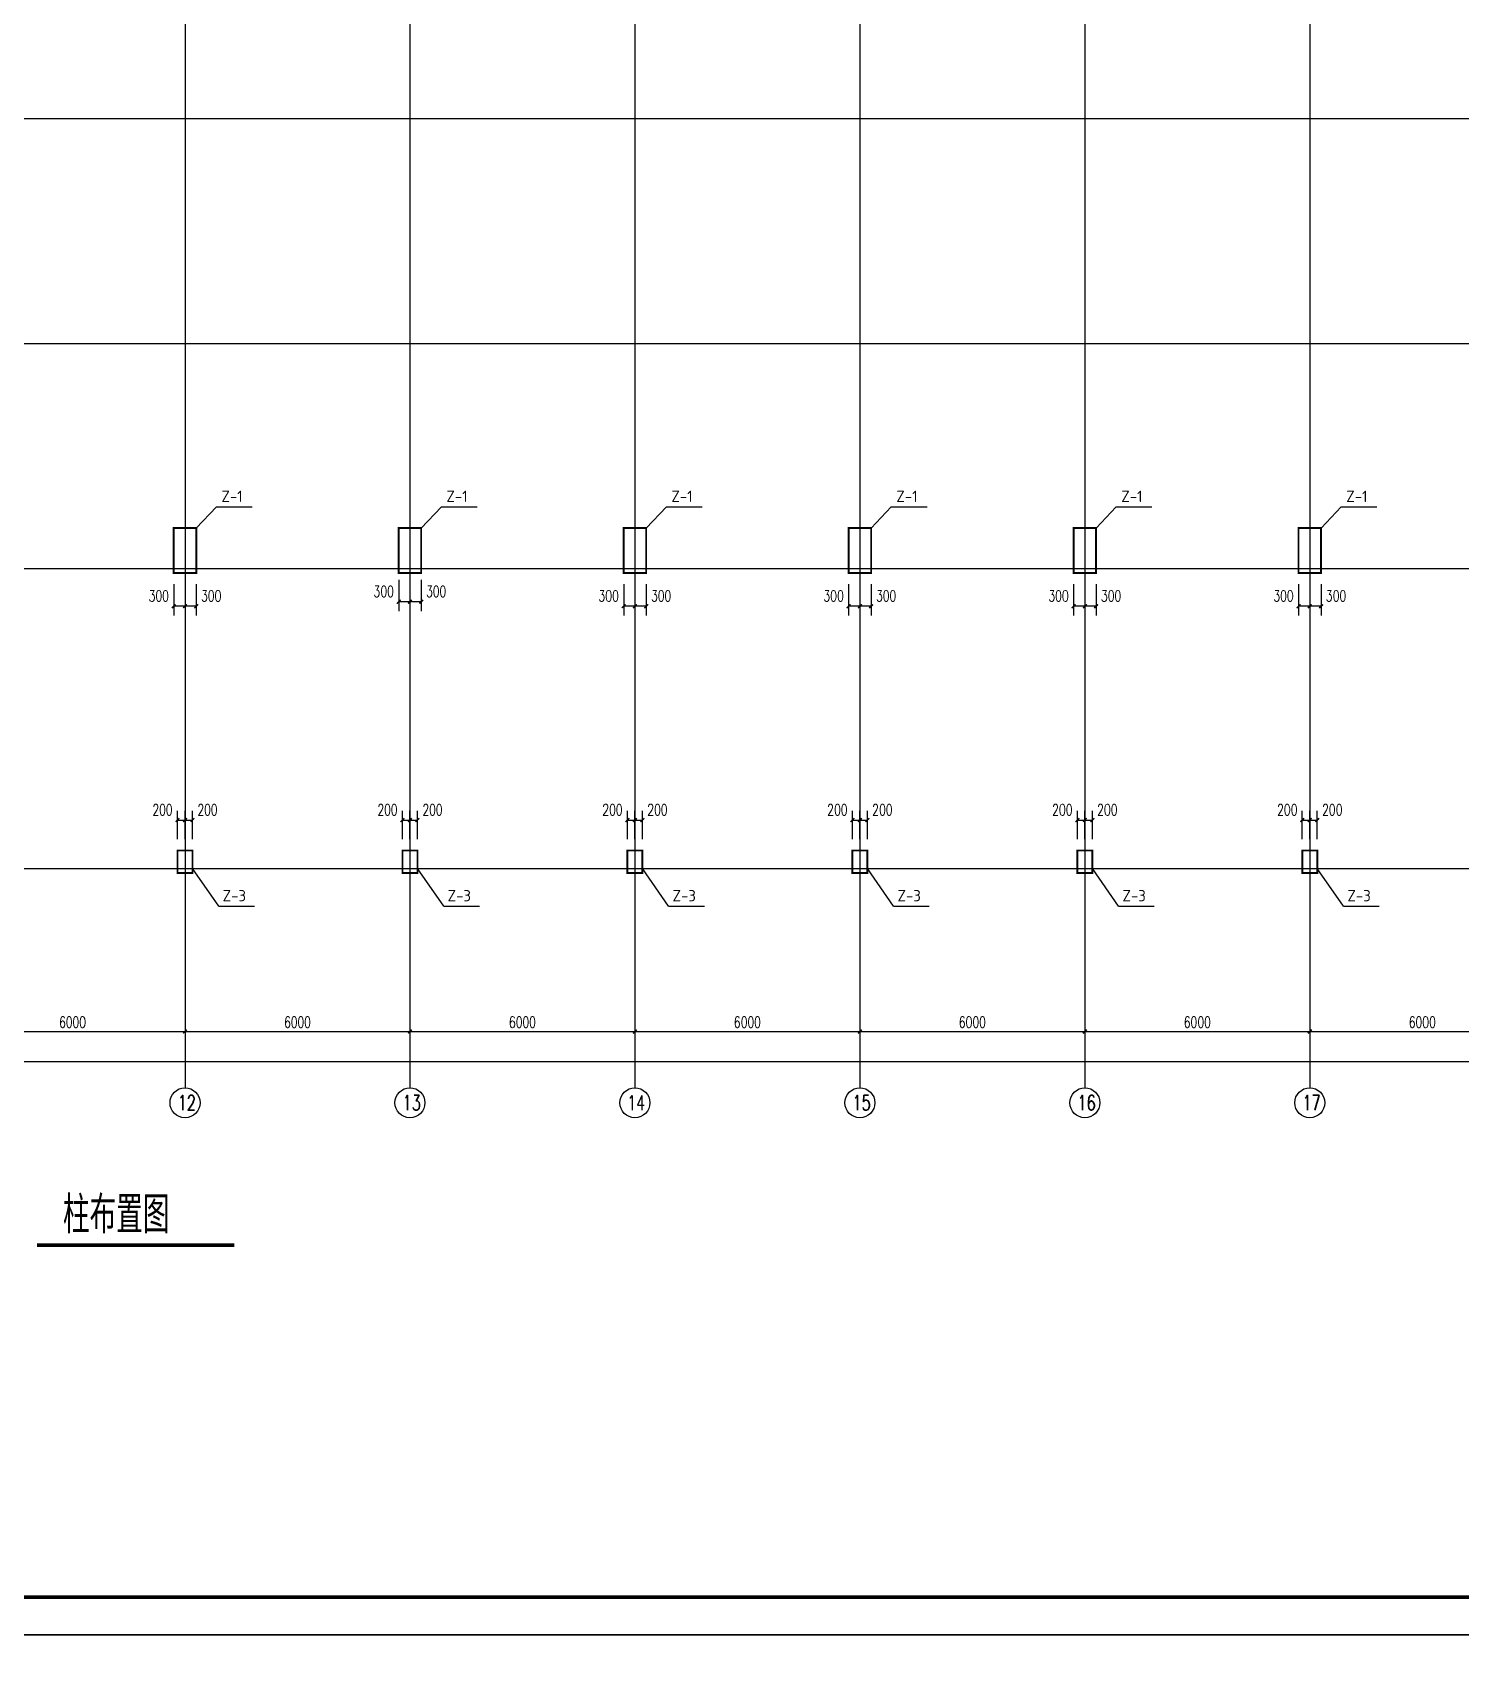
# Model space of a CAD drawing. Extents: x -73672 to 366960, y -527333 to 140666.
# Drawn here: x 250194 to 288286, y -102793 to -59595 of the extents above; entities that cross this region are included whole.
import ezdxf
from ezdxf.enums import TextEntityAlignment as Align

# ---------------------------------------------------------------- set-up
doc = ezdxf.new("R2010")
doc.units = 0
doc.header["$LTSCALE"] = 1000
doc.header["$MEASUREMENT"] = 0
for name, color, linetype in [('AXIS', 3, 'Continuous'), ('AXIS_TEXT', 7, 'Continuous'), ('COLUMN', 9, 'Continuous'), ('DIM_SYMB', 3, 'Continuous'), ('NUM', 3, 'Continuous'), ('PUB_TITLE', 4, 'Continuous'), ('建-尺寸', 3, 'Continuous')]:
    doc.layers.add(name, color=color, linetype=linetype)
doc.styles.add('_TCH_AXIS', font='COMPLEX', dxfattribs={"bigfont": 'GBCBIG'})
doc.styles.add('_TCH_DIM_T3', font='SIMPLEX', dxfattribs={"width": 0.705882, "bigfont": 'GBCBIG'})
doc.styles.add('A-DIM_T3', font='SIMPLEX', dxfattribs={"width": 0.705882, "bigfont": 'GBCBIG'})
doc.styles.add('COMPLEX', font='COMPLEX', dxfattribs={"bigfont": 'Tssdchn.shx'})
doc.styles.get("Standard").update_dxf_attribs({"font": 'gbenor.shx', "bigfont": 'gbcbig.shx'})
doc.styles.add('TSSD_Norm', font='Tssdeng.shx', dxfattribs={"bigfont": 'hztxt.shx'})
doc.dimstyles.new('_TCH_ARCH-100', dxfattribs={"dimtxt": 297.5, "dimasz": 100, "dimexe": 250, "dimexo": 300, "dimgap": 100, "dimtad": 1, "dimdec": 0, "dimzin": 0, "dimdsep": 46, "dimtxsty": '_TCH_DIM_T3', "dimblk": 'ARCHTICK', "dimcen": 0.09, "dimclrt": 7, "dimazin": 2, "dimtfac": 1, "dimtdec": 0, "dimtix": 1, "dimtmove": 2, "dimatfit": 3, "dimfxl": 0, "dimtolj": 1, "dimtzin": 0, "dimarcsym": 0})
doc.dimstyles.new('A-DIM-100', dxfattribs={"dimtxt": 297.5, "dimasz": 100, "dimexe": 250, "dimexo": 300, "dimgap": 100, "dimtad": 1, "dimdec": 0, "dimzin": 0, "dimdsep": 46, "dimtxsty": 'A-DIM_T3', "dimblk": 'ARCHTICK', "dimcen": 0.09, "dimclrt": 7, "dimazin": 2, "dimtfac": 1, "dimtdec": 0, "dimtix": 1, "dimtmove": 2, "dimatfit": 3, "dimfxl": 0, "dimtolj": 1, "dimtzin": 0, "dimarcsym": 0})

# ---------------------------------------------------------------- blocks, each defined once
blk = doc.blocks.new('_AXISO')
blk.add_circle((0, 0), 0.5)
at = {"layer": 'AXIS_TEXT', "style": 'COMPLEX'}
blk.add_attdef('A', text='', height=0.56, dxfattribs=at).set_placement((-0.25, -0.28), (0.25, -0.28), align=Align.FIT)
blk = doc.blocks.new('_ArchTick')
at = {"color": 0, "linetype": 'ByBlock', "const_width": 0.4}
blk.add_lwpolyline([(-0.5, -0.5), (0.5, 0.5)], dxfattribs=at)
blk = doc.blocks.new('*D8301')
at = {"layer": 'AXIS', "color": 0, "lineweight": -2}
for p, q in [((188264, -84034), (188264, -87284)), ((302604, -84034), (302604, -87284)), ((188264, -87034), (302604, -87034))]:
    blk.add_line(p, q, dxfattribs=at)
at = {"layer": 'Defpoints', "color": 0}
for p in [(188264, -83734), (302604, -83734), (302604, -87034)]:
    blk.add_point(p, dxfattribs=at)
at = {"layer": 'AXIS', "color": 0, "linetype": 'ByBlock', "lineweight": -2, "xscale": 100, "yscale": 100, "zscale": 100, "rotation": 180}
blk.add_blockref('_ArchTick', (188264, -87034), dxfattribs=at)
at = {"layer": 'AXIS', "color": 0, "linetype": 'ByBlock', "lineweight": -2, "xscale": 100, "yscale": 100, "zscale": 100}
blk.add_blockref('_ArchTick', (302604, -87034), dxfattribs=at)
at = {"layer": 'AXIS', "color": 7, "insert": (245434, -86785), "char_height": 297.5, "attachment_point": 5, "style": '_TCH_DIM_T3'}
blk.add_mtext('\\A1;114340', dxfattribs=at)
blk = doc.blocks.new('*D8312')
at = {"layer": 'AXIS', "color": 0, "lineweight": -2}
for p, q in [((248264, -84034), (248264, -86484)), ((254264, -84034), (254264, -86484)), ((248264, -86234), (254264, -86234))]:
    blk.add_line(p, q, dxfattribs=at)
at = {"layer": 'Defpoints', "color": 0}
for p in [(248264, -83734), (254264, -83734), (254264, -86234)]:
    blk.add_point(p, dxfattribs=at)
at = {"layer": 'AXIS', "color": 0, "linetype": 'ByBlock', "lineweight": -2, "xscale": 100, "yscale": 100, "zscale": 100, "rotation": 180}
blk.add_blockref('_ArchTick', (248264, -86234), dxfattribs=at)
at = {"layer": 'AXIS', "color": 0, "linetype": 'ByBlock', "lineweight": -2, "xscale": 100, "yscale": 100, "zscale": 100}
blk.add_blockref('_ArchTick', (254264, -86234), dxfattribs=at)
at = {"layer": 'AXIS', "color": 7, "insert": (251264, -85985), "char_height": 297.5, "attachment_point": 5, "style": '_TCH_DIM_T3'}
blk.add_mtext('\\A1;6000', dxfattribs=at)
blk = doc.blocks.new('*D8313')
at = {"layer": 'AXIS', "color": 0, "lineweight": -2}
for p, q in [((254264, -84034), (254264, -86484)), ((260264, -84034), (260264, -86484)), ((254264, -86234), (260264, -86234))]:
    blk.add_line(p, q, dxfattribs=at)
at = {"layer": 'Defpoints', "color": 0}
for p in [(254264, -83734), (260264, -83734), (260264, -86234)]:
    blk.add_point(p, dxfattribs=at)
at = {"layer": 'AXIS', "color": 0, "linetype": 'ByBlock', "lineweight": -2, "xscale": 100, "yscale": 100, "zscale": 100, "rotation": 180}
blk.add_blockref('_ArchTick', (254264, -86234), dxfattribs=at)
at = {"layer": 'AXIS', "color": 0, "linetype": 'ByBlock', "lineweight": -2, "xscale": 100, "yscale": 100, "zscale": 100}
blk.add_blockref('_ArchTick', (260264, -86234), dxfattribs=at)
at = {"layer": 'AXIS', "color": 7, "insert": (257264, -85985), "char_height": 297.5, "attachment_point": 5, "style": '_TCH_DIM_T3'}
blk.add_mtext('\\A1;6000', dxfattribs=at)
blk = doc.blocks.new('*D8314')
at = {"layer": 'AXIS', "color": 0, "lineweight": -2}
for p, q in [((260264, -84034), (260264, -86484)), ((266264, -84034), (266264, -86484)), ((260264, -86234), (266264, -86234))]:
    blk.add_line(p, q, dxfattribs=at)
at = {"layer": 'Defpoints', "color": 0}
for p in [(260264, -83734), (266264, -83734), (266264, -86234)]:
    blk.add_point(p, dxfattribs=at)
at = {"layer": 'AXIS', "color": 0, "linetype": 'ByBlock', "lineweight": -2, "xscale": 100, "yscale": 100, "zscale": 100, "rotation": 180}
blk.add_blockref('_ArchTick', (260264, -86234), dxfattribs=at)
at = {"layer": 'AXIS', "color": 0, "linetype": 'ByBlock', "lineweight": -2, "xscale": 100, "yscale": 100, "zscale": 100}
blk.add_blockref('_ArchTick', (266264, -86234), dxfattribs=at)
at = {"layer": 'AXIS', "color": 7, "insert": (263264, -85985), "char_height": 297.5, "attachment_point": 5, "style": '_TCH_DIM_T3'}
blk.add_mtext('\\A1;6000', dxfattribs=at)
blk = doc.blocks.new('*D8315')
at = {"layer": 'AXIS', "color": 0, "lineweight": -2}
for p, q in [((266264, -84034), (266264, -86484)), ((272264, -84034), (272264, -86484)), ((266264, -86234), (272264, -86234))]:
    blk.add_line(p, q, dxfattribs=at)
at = {"layer": 'Defpoints', "color": 0}
for p in [(266264, -83734), (272264, -83734), (272264, -86234)]:
    blk.add_point(p, dxfattribs=at)
at = {"layer": 'AXIS', "color": 0, "linetype": 'ByBlock', "lineweight": -2, "xscale": 100, "yscale": 100, "zscale": 100, "rotation": 180}
blk.add_blockref('_ArchTick', (266264, -86234), dxfattribs=at)
at = {"layer": 'AXIS', "color": 0, "linetype": 'ByBlock', "lineweight": -2, "xscale": 100, "yscale": 100, "zscale": 100}
blk.add_blockref('_ArchTick', (272264, -86234), dxfattribs=at)
at = {"layer": 'AXIS', "color": 7, "insert": (269264, -85985), "char_height": 297.5, "attachment_point": 5, "style": '_TCH_DIM_T3'}
blk.add_mtext('\\A1;6000', dxfattribs=at)
blk = doc.blocks.new('*D8316')
at = {"layer": 'AXIS', "color": 0, "lineweight": -2}
for p, q in [((272264, -84034), (272264, -86484)), ((278264, -84034), (278264, -86484)), ((272264, -86234), (278264, -86234))]:
    blk.add_line(p, q, dxfattribs=at)
at = {"layer": 'Defpoints', "color": 0}
for p in [(272264, -83734), (278264, -83734), (278264, -86234)]:
    blk.add_point(p, dxfattribs=at)
at = {"layer": 'AXIS', "color": 0, "linetype": 'ByBlock', "lineweight": -2, "xscale": 100, "yscale": 100, "zscale": 100, "rotation": 180}
blk.add_blockref('_ArchTick', (272264, -86234), dxfattribs=at)
at = {"layer": 'AXIS', "color": 0, "linetype": 'ByBlock', "lineweight": -2, "xscale": 100, "yscale": 100, "zscale": 100}
blk.add_blockref('_ArchTick', (278264, -86234), dxfattribs=at)
at = {"layer": 'AXIS', "color": 7, "insert": (275264, -85985), "char_height": 297.5, "attachment_point": 5, "style": '_TCH_DIM_T3'}
blk.add_mtext('\\A1;6000', dxfattribs=at)
blk = doc.blocks.new('*D8317')
at = {"layer": 'AXIS', "color": 0, "lineweight": -2}
for p, q in [((278264, -84034), (278264, -86484)), ((284264, -84034), (284264, -86484)), ((278264, -86234), (284264, -86234))]:
    blk.add_line(p, q, dxfattribs=at)
at = {"layer": 'Defpoints', "color": 0}
for p in [(278264, -83734), (284264, -83734), (284264, -86234)]:
    blk.add_point(p, dxfattribs=at)
at = {"layer": 'AXIS', "color": 0, "linetype": 'ByBlock', "lineweight": -2, "xscale": 100, "yscale": 100, "zscale": 100, "rotation": 180}
blk.add_blockref('_ArchTick', (278264, -86234), dxfattribs=at)
at = {"layer": 'AXIS', "color": 0, "linetype": 'ByBlock', "lineweight": -2, "xscale": 100, "yscale": 100, "zscale": 100}
blk.add_blockref('_ArchTick', (284264, -86234), dxfattribs=at)
at = {"layer": 'AXIS', "color": 7, "insert": (281264, -85985), "char_height": 297.5, "attachment_point": 5, "style": '_TCH_DIM_T3'}
blk.add_mtext('\\A1;6000', dxfattribs=at)
blk = doc.blocks.new('*D8318')
at = {"layer": 'AXIS', "color": 0, "lineweight": -2}
for p, q in [((284264, -84034), (284264, -86484)), ((290264, -84034), (290264, -86484)), ((284264, -86234), (290264, -86234))]:
    blk.add_line(p, q, dxfattribs=at)
at = {"layer": 'Defpoints', "color": 0}
for p in [(284264, -83734), (290264, -83734), (290264, -86234)]:
    blk.add_point(p, dxfattribs=at)
at = {"layer": 'AXIS', "color": 0, "linetype": 'ByBlock', "lineweight": -2, "xscale": 100, "yscale": 100, "zscale": 100, "rotation": 180}
blk.add_blockref('_ArchTick', (284264, -86234), dxfattribs=at)
at = {"layer": 'AXIS', "color": 0, "linetype": 'ByBlock', "lineweight": -2, "xscale": 100, "yscale": 100, "zscale": 100}
blk.add_blockref('_ArchTick', (290264, -86234), dxfattribs=at)
at = {"layer": 'AXIS', "color": 7, "insert": (287264, -85985), "char_height": 297.5, "attachment_point": 5, "style": '_TCH_DIM_T3'}
blk.add_mtext('\\A1;6000', dxfattribs=at)
blk = doc.blocks.new('*D8379')
at = {"layer": 'Defpoints', "color": 0}
for p in [(254264, -74009), (254564, -74009), (254264, -74895)]:
    blk.add_point(p, dxfattribs=at)
at = {"layer": '建-尺寸', "color": 0, "lineweight": -2}
for p, q in [((254264, -74309), (254264, -75145)), ((254564, -74309), (254564, -75145)), ((254564, -74895), (254264, -74895))]:
    blk.add_line(p, q, dxfattribs=at)
at = {"layer": '建-尺寸', "color": 0, "linetype": 'ByBlock', "lineweight": -2, "xscale": 100, "yscale": 100, "zscale": 100, "rotation": 180}
blk.add_blockref('_ArchTick', (254264, -74895), dxfattribs=at)
at = {"layer": '建-尺寸', "color": 0, "linetype": 'ByBlock', "lineweight": -2, "xscale": 100, "yscale": 100, "zscale": 100}
blk.add_blockref('_ArchTick', (254564, -74895), dxfattribs=at)
at = {"layer": '建-尺寸', "color": 7, "insert": (254964, -74620), "char_height": 297.5, "attachment_point": 5, "style": 'A-DIM_T3'}
blk.add_mtext('\\A1;300', dxfattribs=at)
blk = doc.blocks.new('*D8380')
at = {"layer": 'Defpoints', "color": 0}
for p in [(253964, -74009), (254264, -74009), (253964, -74895)]:
    blk.add_point(p, dxfattribs=at)
at = {"layer": '建-尺寸', "color": 0, "lineweight": -2}
for p, q in [((253964, -74309), (253964, -75145)), ((254264, -74309), (254264, -75145)), ((254264, -74895), (253964, -74895))]:
    blk.add_line(p, q, dxfattribs=at)
at = {"layer": '建-尺寸', "color": 0, "linetype": 'ByBlock', "lineweight": -2, "xscale": 100, "yscale": 100, "zscale": 100, "rotation": 180}
blk.add_blockref('_ArchTick', (253964, -74895), dxfattribs=at)
at = {"layer": '建-尺寸', "color": 0, "linetype": 'ByBlock', "lineweight": -2, "xscale": 100, "yscale": 100, "zscale": 100}
blk.add_blockref('_ArchTick', (254264, -74895), dxfattribs=at)
at = {"layer": '建-尺寸', "color": 7, "insert": (253564, -74620), "char_height": 297.5, "attachment_point": 5, "style": 'A-DIM_T3'}
blk.add_mtext('\\A1;300', dxfattribs=at)
blk = doc.blocks.new('*D8387')
at = {"layer": 'Defpoints', "color": 0}
for p in [(284264, -74009), (284564, -74009), (284264, -74895)]:
    blk.add_point(p, dxfattribs=at)
at = {"layer": '建-尺寸', "color": 0, "lineweight": -2}
for p, q in [((284264, -74309), (284264, -75145)), ((284564, -74309), (284564, -75145)), ((284564, -74895), (284264, -74895))]:
    blk.add_line(p, q, dxfattribs=at)
at = {"layer": '建-尺寸', "color": 0, "linetype": 'ByBlock', "lineweight": -2, "xscale": 100, "yscale": 100, "zscale": 100, "rotation": 180}
blk.add_blockref('_ArchTick', (284264, -74895), dxfattribs=at)
at = {"layer": '建-尺寸', "color": 0, "linetype": 'ByBlock', "lineweight": -2, "xscale": 100, "yscale": 100, "zscale": 100}
blk.add_blockref('_ArchTick', (284564, -74895), dxfattribs=at)
at = {"layer": '建-尺寸', "color": 7, "insert": (284964, -74620), "char_height": 297.5, "attachment_point": 5, "style": 'A-DIM_T3'}
blk.add_mtext('\\A1;300', dxfattribs=at)
blk = doc.blocks.new('*D8388')
at = {"layer": 'Defpoints', "color": 0}
for p in [(283964, -74009), (284264, -74009), (283964, -74895)]:
    blk.add_point(p, dxfattribs=at)
at = {"layer": '建-尺寸', "color": 0, "lineweight": -2}
for p, q in [((283964, -74309), (283964, -75145)), ((284264, -74309), (284264, -75145)), ((284264, -74895), (283964, -74895))]:
    blk.add_line(p, q, dxfattribs=at)
at = {"layer": '建-尺寸', "color": 0, "linetype": 'ByBlock', "lineweight": -2, "xscale": 100, "yscale": 100, "zscale": 100, "rotation": 180}
blk.add_blockref('_ArchTick', (283964, -74895), dxfattribs=at)
at = {"layer": '建-尺寸', "color": 0, "linetype": 'ByBlock', "lineweight": -2, "xscale": 100, "yscale": 100, "zscale": 100}
blk.add_blockref('_ArchTick', (284264, -74895), dxfattribs=at)
at = {"layer": '建-尺寸', "color": 7, "insert": (283564, -74620), "char_height": 297.5, "attachment_point": 5, "style": 'A-DIM_T3'}
blk.add_mtext('\\A1;300', dxfattribs=at)
blk = doc.blocks.new('*D8391')
at = {"layer": 'Defpoints', "color": 0}
for p in [(278264, -74009), (278564, -74009), (278264, -74895)]:
    blk.add_point(p, dxfattribs=at)
at = {"layer": '建-尺寸', "color": 0, "lineweight": -2}
for p, q in [((278264, -74309), (278264, -75145)), ((278564, -74309), (278564, -75145)), ((278564, -74895), (278264, -74895))]:
    blk.add_line(p, q, dxfattribs=at)
at = {"layer": '建-尺寸', "color": 0, "linetype": 'ByBlock', "lineweight": -2, "xscale": 100, "yscale": 100, "zscale": 100, "rotation": 180}
blk.add_blockref('_ArchTick', (278264, -74895), dxfattribs=at)
at = {"layer": '建-尺寸', "color": 0, "linetype": 'ByBlock', "lineweight": -2, "xscale": 100, "yscale": 100, "zscale": 100}
blk.add_blockref('_ArchTick', (278564, -74895), dxfattribs=at)
at = {"layer": '建-尺寸', "color": 7, "insert": (278964, -74620), "char_height": 297.5, "attachment_point": 5, "style": 'A-DIM_T3'}
blk.add_mtext('\\A1;300', dxfattribs=at)
blk = doc.blocks.new('*D8392')
at = {"layer": 'Defpoints', "color": 0}
for p in [(277964, -74009), (278264, -74009), (277964, -74895)]:
    blk.add_point(p, dxfattribs=at)
at = {"layer": '建-尺寸', "color": 0, "lineweight": -2}
for p, q in [((277964, -74309), (277964, -75145)), ((278264, -74309), (278264, -75145)), ((278264, -74895), (277964, -74895))]:
    blk.add_line(p, q, dxfattribs=at)
at = {"layer": '建-尺寸', "color": 0, "linetype": 'ByBlock', "lineweight": -2, "xscale": 100, "yscale": 100, "zscale": 100, "rotation": 180}
blk.add_blockref('_ArchTick', (277964, -74895), dxfattribs=at)
at = {"layer": '建-尺寸', "color": 0, "linetype": 'ByBlock', "lineweight": -2, "xscale": 100, "yscale": 100, "zscale": 100}
blk.add_blockref('_ArchTick', (278264, -74895), dxfattribs=at)
at = {"layer": '建-尺寸', "color": 7, "insert": (277564, -74620), "char_height": 297.5, "attachment_point": 5, "style": 'A-DIM_T3'}
blk.add_mtext('\\A1;300', dxfattribs=at)
blk = doc.blocks.new('*D8393')
at = {"layer": 'Defpoints', "color": 0}
for p in [(272264, -74009), (272564, -74009), (272264, -74895)]:
    blk.add_point(p, dxfattribs=at)
at = {"layer": '建-尺寸', "color": 0, "lineweight": -2}
for p, q in [((272264, -74309), (272264, -75145)), ((272564, -74309), (272564, -75145)), ((272564, -74895), (272264, -74895))]:
    blk.add_line(p, q, dxfattribs=at)
at = {"layer": '建-尺寸', "color": 0, "linetype": 'ByBlock', "lineweight": -2, "xscale": 100, "yscale": 100, "zscale": 100, "rotation": 180}
blk.add_blockref('_ArchTick', (272264, -74895), dxfattribs=at)
at = {"layer": '建-尺寸', "color": 0, "linetype": 'ByBlock', "lineweight": -2, "xscale": 100, "yscale": 100, "zscale": 100}
blk.add_blockref('_ArchTick', (272564, -74895), dxfattribs=at)
at = {"layer": '建-尺寸', "color": 7, "insert": (272964, -74620), "char_height": 297.5, "attachment_point": 5, "style": 'A-DIM_T3'}
blk.add_mtext('\\A1;300', dxfattribs=at)
blk = doc.blocks.new('*D8394')
at = {"layer": 'Defpoints', "color": 0}
for p in [(271964, -74009), (272264, -74009), (271964, -74895)]:
    blk.add_point(p, dxfattribs=at)
at = {"layer": '建-尺寸', "color": 0, "lineweight": -2}
for p, q in [((271964, -74309), (271964, -75145)), ((272264, -74309), (272264, -75145)), ((272264, -74895), (271964, -74895))]:
    blk.add_line(p, q, dxfattribs=at)
at = {"layer": '建-尺寸', "color": 0, "linetype": 'ByBlock', "lineweight": -2, "xscale": 100, "yscale": 100, "zscale": 100, "rotation": 180}
blk.add_blockref('_ArchTick', (271964, -74895), dxfattribs=at)
at = {"layer": '建-尺寸', "color": 0, "linetype": 'ByBlock', "lineweight": -2, "xscale": 100, "yscale": 100, "zscale": 100}
blk.add_blockref('_ArchTick', (272264, -74895), dxfattribs=at)
at = {"layer": '建-尺寸', "color": 7, "insert": (271564, -74620), "char_height": 297.5, "attachment_point": 5, "style": 'A-DIM_T3'}
blk.add_mtext('\\A1;300', dxfattribs=at)
blk = doc.blocks.new('*D8395')
at = {"layer": 'Defpoints', "color": 0}
for p in [(266264, -74009), (266564, -74009), (266264, -74895)]:
    blk.add_point(p, dxfattribs=at)
at = {"layer": '建-尺寸', "color": 0, "lineweight": -2}
for p, q in [((266264, -74309), (266264, -75145)), ((266564, -74309), (266564, -75145)), ((266564, -74895), (266264, -74895))]:
    blk.add_line(p, q, dxfattribs=at)
at = {"layer": '建-尺寸', "color": 0, "linetype": 'ByBlock', "lineweight": -2, "xscale": 100, "yscale": 100, "zscale": 100, "rotation": 180}
blk.add_blockref('_ArchTick', (266264, -74895), dxfattribs=at)
at = {"layer": '建-尺寸', "color": 0, "linetype": 'ByBlock', "lineweight": -2, "xscale": 100, "yscale": 100, "zscale": 100}
blk.add_blockref('_ArchTick', (266564, -74895), dxfattribs=at)
at = {"layer": '建-尺寸', "color": 7, "insert": (266964, -74620), "char_height": 297.5, "attachment_point": 5, "style": 'A-DIM_T3'}
blk.add_mtext('\\A1;300', dxfattribs=at)
blk = doc.blocks.new('*D8396')
at = {"layer": 'Defpoints', "color": 0}
for p in [(265964, -74009), (266264, -74009), (265964, -74895)]:
    blk.add_point(p, dxfattribs=at)
at = {"layer": '建-尺寸', "color": 0, "lineweight": -2}
for p, q in [((265964, -74309), (265964, -75145)), ((266264, -74309), (266264, -75145)), ((266264, -74895), (265964, -74895))]:
    blk.add_line(p, q, dxfattribs=at)
at = {"layer": '建-尺寸', "color": 0, "linetype": 'ByBlock', "lineweight": -2, "xscale": 100, "yscale": 100, "zscale": 100, "rotation": 180}
blk.add_blockref('_ArchTick', (265964, -74895), dxfattribs=at)
at = {"layer": '建-尺寸', "color": 0, "linetype": 'ByBlock', "lineweight": -2, "xscale": 100, "yscale": 100, "zscale": 100}
blk.add_blockref('_ArchTick', (266264, -74895), dxfattribs=at)
at = {"layer": '建-尺寸', "color": 7, "insert": (265564, -74620), "char_height": 297.5, "attachment_point": 5, "style": 'A-DIM_T3'}
blk.add_mtext('\\A1;300', dxfattribs=at)
blk = doc.blocks.new('*D8397')
at = {"layer": 'Defpoints', "color": 0}
for p in [(260264, -73889), (260564, -73889), (260264, -74775)]:
    blk.add_point(p, dxfattribs=at)
at = {"layer": '建-尺寸', "color": 0, "lineweight": -2}
for p, q in [((260264, -74189), (260264, -75025)), ((260564, -74189), (260564, -75025)), ((260564, -74775), (260264, -74775))]:
    blk.add_line(p, q, dxfattribs=at)
at = {"layer": '建-尺寸', "color": 0, "linetype": 'ByBlock', "lineweight": -2, "xscale": 100, "yscale": 100, "zscale": 100, "rotation": 180}
blk.add_blockref('_ArchTick', (260264, -74775), dxfattribs=at)
at = {"layer": '建-尺寸', "color": 0, "linetype": 'ByBlock', "lineweight": -2, "xscale": 100, "yscale": 100, "zscale": 100}
blk.add_blockref('_ArchTick', (260564, -74775), dxfattribs=at)
at = {"layer": '建-尺寸', "color": 7, "insert": (260964, -74500), "char_height": 297.5, "attachment_point": 5, "style": 'A-DIM_T3'}
blk.add_mtext('\\A1;300', dxfattribs=at)
blk = doc.blocks.new('*D8398')
at = {"layer": 'Defpoints', "color": 0}
for p in [(259964, -73889), (260264, -73889), (259964, -74775)]:
    blk.add_point(p, dxfattribs=at)
at = {"layer": '建-尺寸', "color": 0, "lineweight": -2}
for p, q in [((259964, -74189), (259964, -75025)), ((260264, -74189), (260264, -75025)), ((260264, -74775), (259964, -74775))]:
    blk.add_line(p, q, dxfattribs=at)
at = {"layer": '建-尺寸', "color": 0, "linetype": 'ByBlock', "lineweight": -2, "xscale": 100, "yscale": 100, "zscale": 100, "rotation": 180}
blk.add_blockref('_ArchTick', (259964, -74775), dxfattribs=at)
at = {"layer": '建-尺寸', "color": 0, "linetype": 'ByBlock', "lineweight": -2, "xscale": 100, "yscale": 100, "zscale": 100}
blk.add_blockref('_ArchTick', (260264, -74775), dxfattribs=at)
at = {"layer": '建-尺寸', "color": 7, "insert": (259564, -74500), "char_height": 297.5, "attachment_point": 5, "style": 'A-DIM_T3'}
blk.add_mtext('\\A1;300', dxfattribs=at)
blk = doc.blocks.new('*D9039')
at = {"layer": 'Defpoints', "color": 0}
for p in [(266264, -80596), (266064, -81409), (266264, -81409)]:
    blk.add_point(p, dxfattribs=at)
at = {"layer": '建-尺寸', "color": 0, "lineweight": -2}
for p, q in [((266064, -81109), (266064, -80346)), ((266264, -81109), (266264, -80346)), ((266064, -80596), (266264, -80596))]:
    blk.add_line(p, q, dxfattribs=at)
at = {"layer": '建-尺寸', "color": 0, "linetype": 'ByBlock', "lineweight": -2, "xscale": 100, "yscale": 100, "zscale": 100, "rotation": 180}
blk.add_blockref('_ArchTick', (266064, -80596), dxfattribs=at)
at = {"layer": '建-尺寸', "color": 0, "linetype": 'ByBlock', "lineweight": -2, "xscale": 100, "yscale": 100, "zscale": 100}
blk.add_blockref('_ArchTick', (266264, -80596), dxfattribs=at)
at = {"layer": '建-尺寸', "color": 7, "insert": (265664, -80321), "char_height": 297.5, "attachment_point": 5, "style": 'A-DIM_T3'}
blk.add_mtext('\\A1;200', dxfattribs=at)
blk = doc.blocks.new('*D9040')
at = {"layer": 'Defpoints', "color": 0}
for p in [(266464, -80596), (266264, -81409), (266464, -81409)]:
    blk.add_point(p, dxfattribs=at)
at = {"layer": '建-尺寸', "color": 0, "lineweight": -2}
for p, q in [((266264, -81109), (266264, -80346)), ((266464, -81109), (266464, -80346)), ((266264, -80596), (266464, -80596))]:
    blk.add_line(p, q, dxfattribs=at)
at = {"layer": '建-尺寸', "color": 0, "linetype": 'ByBlock', "lineweight": -2, "xscale": 100, "yscale": 100, "zscale": 100, "rotation": 180}
blk.add_blockref('_ArchTick', (266264, -80596), dxfattribs=at)
at = {"layer": '建-尺寸', "color": 0, "linetype": 'ByBlock', "lineweight": -2, "xscale": 100, "yscale": 100, "zscale": 100}
blk.add_blockref('_ArchTick', (266464, -80596), dxfattribs=at)
at = {"layer": '建-尺寸', "color": 7, "insert": (266864, -80321), "char_height": 297.5, "attachment_point": 5, "style": 'A-DIM_T3'}
blk.add_mtext('\\A1;200', dxfattribs=at)
blk = doc.blocks.new('*D9041')
at = {"layer": 'Defpoints', "color": 0}
for p in [(260264, -80596), (260064, -81409), (260264, -81409)]:
    blk.add_point(p, dxfattribs=at)
at = {"layer": '建-尺寸', "color": 0, "lineweight": -2}
for p, q in [((260064, -81109), (260064, -80346)), ((260264, -81109), (260264, -80346)), ((260064, -80596), (260264, -80596))]:
    blk.add_line(p, q, dxfattribs=at)
at = {"layer": '建-尺寸', "color": 0, "linetype": 'ByBlock', "lineweight": -2, "xscale": 100, "yscale": 100, "zscale": 100, "rotation": 180}
blk.add_blockref('_ArchTick', (260064, -80596), dxfattribs=at)
at = {"layer": '建-尺寸', "color": 0, "linetype": 'ByBlock', "lineweight": -2, "xscale": 100, "yscale": 100, "zscale": 100}
blk.add_blockref('_ArchTick', (260264, -80596), dxfattribs=at)
at = {"layer": '建-尺寸', "color": 7, "insert": (259664, -80321), "char_height": 297.5, "attachment_point": 5, "style": 'A-DIM_T3'}
blk.add_mtext('\\A1;200', dxfattribs=at)
blk = doc.blocks.new('*D9042')
at = {"layer": 'Defpoints', "color": 0}
for p in [(260464, -80596), (260264, -81409), (260464, -81409)]:
    blk.add_point(p, dxfattribs=at)
at = {"layer": '建-尺寸', "color": 0, "lineweight": -2}
for p, q in [((260264, -81109), (260264, -80346)), ((260464, -81109), (260464, -80346)), ((260264, -80596), (260464, -80596))]:
    blk.add_line(p, q, dxfattribs=at)
at = {"layer": '建-尺寸', "color": 0, "linetype": 'ByBlock', "lineweight": -2, "xscale": 100, "yscale": 100, "zscale": 100, "rotation": 180}
blk.add_blockref('_ArchTick', (260264, -80596), dxfattribs=at)
at = {"layer": '建-尺寸', "color": 0, "linetype": 'ByBlock', "lineweight": -2, "xscale": 100, "yscale": 100, "zscale": 100}
blk.add_blockref('_ArchTick', (260464, -80596), dxfattribs=at)
at = {"layer": '建-尺寸', "color": 7, "insert": (260864, -80321), "char_height": 297.5, "attachment_point": 5, "style": 'A-DIM_T3'}
blk.add_mtext('\\A1;200', dxfattribs=at)
blk = doc.blocks.new('*D9043')
at = {"layer": 'Defpoints', "color": 0}
for p in [(254264, -80596), (254064, -81409), (254264, -81409)]:
    blk.add_point(p, dxfattribs=at)
at = {"layer": '建-尺寸', "color": 0, "lineweight": -2}
for p, q in [((254064, -81109), (254064, -80346)), ((254264, -81109), (254264, -80346)), ((254064, -80596), (254264, -80596))]:
    blk.add_line(p, q, dxfattribs=at)
at = {"layer": '建-尺寸', "color": 0, "linetype": 'ByBlock', "lineweight": -2, "xscale": 100, "yscale": 100, "zscale": 100, "rotation": 180}
blk.add_blockref('_ArchTick', (254064, -80596), dxfattribs=at)
at = {"layer": '建-尺寸', "color": 0, "linetype": 'ByBlock', "lineweight": -2, "xscale": 100, "yscale": 100, "zscale": 100}
blk.add_blockref('_ArchTick', (254264, -80596), dxfattribs=at)
at = {"layer": '建-尺寸', "color": 7, "insert": (253664, -80321), "char_height": 297.5, "attachment_point": 5, "style": 'A-DIM_T3'}
blk.add_mtext('\\A1;200', dxfattribs=at)
blk = doc.blocks.new('*D9044')
at = {"layer": 'Defpoints', "color": 0}
for p in [(254464, -80596), (254264, -81409), (254464, -81409)]:
    blk.add_point(p, dxfattribs=at)
at = {"layer": '建-尺寸', "color": 0, "lineweight": -2}
for p, q in [((254264, -81109), (254264, -80346)), ((254464, -81109), (254464, -80346)), ((254264, -80596), (254464, -80596))]:
    blk.add_line(p, q, dxfattribs=at)
at = {"layer": '建-尺寸', "color": 0, "linetype": 'ByBlock', "lineweight": -2, "xscale": 100, "yscale": 100, "zscale": 100, "rotation": 180}
blk.add_blockref('_ArchTick', (254264, -80596), dxfattribs=at)
at = {"layer": '建-尺寸', "color": 0, "linetype": 'ByBlock', "lineweight": -2, "xscale": 100, "yscale": 100, "zscale": 100}
blk.add_blockref('_ArchTick', (254464, -80596), dxfattribs=at)
at = {"layer": '建-尺寸', "color": 7, "insert": (254864, -80321), "char_height": 297.5, "attachment_point": 5, "style": 'A-DIM_T3'}
blk.add_mtext('\\A1;200', dxfattribs=at)
blk = doc.blocks.new('*D9045')
at = {"layer": 'Defpoints', "color": 0}
for p in [(272264, -80596), (272064, -81409), (272264, -81409)]:
    blk.add_point(p, dxfattribs=at)
at = {"layer": '建-尺寸', "color": 0, "lineweight": -2}
for p, q in [((272064, -81109), (272064, -80346)), ((272264, -81109), (272264, -80346)), ((272064, -80596), (272264, -80596))]:
    blk.add_line(p, q, dxfattribs=at)
at = {"layer": '建-尺寸', "color": 0, "linetype": 'ByBlock', "lineweight": -2, "xscale": 100, "yscale": 100, "zscale": 100, "rotation": 180}
blk.add_blockref('_ArchTick', (272064, -80596), dxfattribs=at)
at = {"layer": '建-尺寸', "color": 0, "linetype": 'ByBlock', "lineweight": -2, "xscale": 100, "yscale": 100, "zscale": 100}
blk.add_blockref('_ArchTick', (272264, -80596), dxfattribs=at)
at = {"layer": '建-尺寸', "color": 7, "insert": (271664, -80321), "char_height": 297.5, "attachment_point": 5, "style": 'A-DIM_T3'}
blk.add_mtext('\\A1;200', dxfattribs=at)
blk = doc.blocks.new('*D9046')
at = {"layer": 'Defpoints', "color": 0}
for p in [(272464, -80596), (272264, -81409), (272464, -81409)]:
    blk.add_point(p, dxfattribs=at)
at = {"layer": '建-尺寸', "color": 0, "lineweight": -2}
for p, q in [((272264, -81109), (272264, -80346)), ((272464, -81109), (272464, -80346)), ((272264, -80596), (272464, -80596))]:
    blk.add_line(p, q, dxfattribs=at)
at = {"layer": '建-尺寸', "color": 0, "linetype": 'ByBlock', "lineweight": -2, "xscale": 100, "yscale": 100, "zscale": 100, "rotation": 180}
blk.add_blockref('_ArchTick', (272264, -80596), dxfattribs=at)
at = {"layer": '建-尺寸', "color": 0, "linetype": 'ByBlock', "lineweight": -2, "xscale": 100, "yscale": 100, "zscale": 100}
blk.add_blockref('_ArchTick', (272464, -80596), dxfattribs=at)
at = {"layer": '建-尺寸', "color": 7, "insert": (272864, -80321), "char_height": 297.5, "attachment_point": 5, "style": 'A-DIM_T3'}
blk.add_mtext('\\A1;200', dxfattribs=at)
blk = doc.blocks.new('*D9047')
at = {"layer": 'Defpoints', "color": 0}
for p in [(278264, -80596), (278064, -81409), (278264, -81409)]:
    blk.add_point(p, dxfattribs=at)
at = {"layer": '建-尺寸', "color": 0, "lineweight": -2}
for p, q in [((278064, -81109), (278064, -80346)), ((278264, -81109), (278264, -80346)), ((278064, -80596), (278264, -80596))]:
    blk.add_line(p, q, dxfattribs=at)
at = {"layer": '建-尺寸', "color": 0, "linetype": 'ByBlock', "lineweight": -2, "xscale": 100, "yscale": 100, "zscale": 100, "rotation": 180}
blk.add_blockref('_ArchTick', (278064, -80596), dxfattribs=at)
at = {"layer": '建-尺寸', "color": 0, "linetype": 'ByBlock', "lineweight": -2, "xscale": 100, "yscale": 100, "zscale": 100}
blk.add_blockref('_ArchTick', (278264, -80596), dxfattribs=at)
at = {"layer": '建-尺寸', "color": 7, "insert": (277664, -80321), "char_height": 297.5, "attachment_point": 5, "style": 'A-DIM_T3'}
blk.add_mtext('\\A1;200', dxfattribs=at)
blk = doc.blocks.new('*D9048')
at = {"layer": 'Defpoints', "color": 0}
for p in [(278464, -80596), (278264, -81409), (278464, -81409)]:
    blk.add_point(p, dxfattribs=at)
at = {"layer": '建-尺寸', "color": 0, "lineweight": -2}
for p, q in [((278264, -81109), (278264, -80346)), ((278464, -81109), (278464, -80346)), ((278264, -80596), (278464, -80596))]:
    blk.add_line(p, q, dxfattribs=at)
at = {"layer": '建-尺寸', "color": 0, "linetype": 'ByBlock', "lineweight": -2, "xscale": 100, "yscale": 100, "zscale": 100, "rotation": 180}
blk.add_blockref('_ArchTick', (278264, -80596), dxfattribs=at)
at = {"layer": '建-尺寸', "color": 0, "linetype": 'ByBlock', "lineweight": -2, "xscale": 100, "yscale": 100, "zscale": 100}
blk.add_blockref('_ArchTick', (278464, -80596), dxfattribs=at)
at = {"layer": '建-尺寸', "color": 7, "insert": (278864, -80321), "char_height": 297.5, "attachment_point": 5, "style": 'A-DIM_T3'}
blk.add_mtext('\\A1;200', dxfattribs=at)
blk = doc.blocks.new('*D9051')
at = {"layer": 'Defpoints', "color": 0}
for p in [(284264, -80596), (284064, -81409), (284264, -81409)]:
    blk.add_point(p, dxfattribs=at)
at = {"layer": '建-尺寸', "color": 0, "lineweight": -2}
for p, q in [((284064, -81109), (284064, -80346)), ((284264, -81109), (284264, -80346)), ((284064, -80596), (284264, -80596))]:
    blk.add_line(p, q, dxfattribs=at)
at = {"layer": '建-尺寸', "color": 0, "linetype": 'ByBlock', "lineweight": -2, "xscale": 100, "yscale": 100, "zscale": 100, "rotation": 180}
blk.add_blockref('_ArchTick', (284064, -80596), dxfattribs=at)
at = {"layer": '建-尺寸', "color": 0, "linetype": 'ByBlock', "lineweight": -2, "xscale": 100, "yscale": 100, "zscale": 100}
blk.add_blockref('_ArchTick', (284264, -80596), dxfattribs=at)
at = {"layer": '建-尺寸', "color": 7, "insert": (283664, -80321), "char_height": 297.5, "attachment_point": 5, "style": 'A-DIM_T3'}
blk.add_mtext('\\A1;200', dxfattribs=at)
blk = doc.blocks.new('*D9052')
at = {"layer": 'Defpoints', "color": 0}
for p in [(284464, -80596), (284264, -81409), (284464, -81409)]:
    blk.add_point(p, dxfattribs=at)
at = {"layer": '建-尺寸', "color": 0, "lineweight": -2}
for p, q in [((284264, -81109), (284264, -80346)), ((284464, -81109), (284464, -80346)), ((284264, -80596), (284464, -80596))]:
    blk.add_line(p, q, dxfattribs=at)
at = {"layer": '建-尺寸', "color": 0, "linetype": 'ByBlock', "lineweight": -2, "xscale": 100, "yscale": 100, "zscale": 100, "rotation": 180}
blk.add_blockref('_ArchTick', (284264, -80596), dxfattribs=at)
at = {"layer": '建-尺寸', "color": 0, "linetype": 'ByBlock', "lineweight": -2, "xscale": 100, "yscale": 100, "zscale": 100}
blk.add_blockref('_ArchTick', (284464, -80596), dxfattribs=at)
at = {"layer": '建-尺寸', "color": 7, "insert": (284864, -80321), "char_height": 297.5, "attachment_point": 5, "style": 'A-DIM_T3'}
blk.add_mtext('\\A1;200', dxfattribs=at)

msp = doc.modelspace()

# ---------------------------------------------------------------- linework, layer by layer
at = {"color": 1}
for p, q in [((254264.15, -24236.64), (254264.15, -84710.49)), ((260264.15, -24236.64), (260264.15, -84710.49)), ((266264.15, -24236.64), (266264.15, -84710.49)), ((272264.15, -24236.64), (272264.15, -84710.49)), ((278264.15, -24236.64), (278264.15, -84710.49)), ((284264.15, -24236.64), (284264.15, -84710.49)), ((185878.49, -61888.84), (304648.09, -61888.84)), ((185878.49, -67888.84), (304648.09, -67888.84)), ((185878.49, -73888.84), (304648.09, -73888.84)), ((185878.49, -81888.84), (304648.09, -81888.84))]:
    msp.add_line(p, q, dxfattribs=at)
at = {"color": 0}
for p, q in [((254564.15, -72808.84), (255102.56, -72247.72)), ((255102.56, -72247.72), (256055.11, -72247.72)), ((260564.15, -72808.84), (261102.56, -72247.72)), ((261102.56, -72247.72), (262055.11, -72247.72)), ((266564.15, -72808.84), (267102.56, -72247.72)), ((267102.56, -72247.72), (268055.11, -72247.72)), ((272564.15, -72808.84), (273102.56, -72247.72)), ((273102.56, -72247.72), (274055.11, -72247.72)), ((278564.15, -72808.84), (279102.56, -72247.72)), ((279102.56, -72247.72), (280055.11, -72247.72)), ((284564.15, -72808.84), (285102.56, -72247.72)), ((285102.56, -72247.72), (286055.11, -72247.72)), ((255163.36, -82894.8), (254464.15, -81888.84)), ((261163.36, -82894.8), (260464.15, -81888.84)), ((267163.36, -82894.8), (266464.15, -81888.84)), ((273163.36, -82894.8), (272464.15, -81888.84)), ((279163.36, -82894.8), (278464.15, -81888.84)), ((285163.36, -82894.8), (284464.15, -81888.84)), ((255163.36, -82894.8), (256115.91, -82894.8)), ((261163.36, -82894.8), (262115.91, -82894.8)), ((267163.36, -82894.8), (268115.91, -82894.8)), ((273163.36, -82894.8), (274115.91, -82894.8)), ((279163.36, -82894.8), (280115.91, -82894.8)), ((285163.36, -82894.8), (286115.91, -82894.8))]:
    msp.add_line(p, q, dxfattribs=at)
at = {"color": 0, "const_width": 50}
for points in [[(253964.15, -72808.84), (253964.15, -74008.84), (254564.15, -74008.84), (254564.15, -72808.84), (253964.15, -72808.84)], [(259964.15, -72808.84), (259964.15, -74008.84), (260564.15, -74008.84), (260564.15, -72808.84), (259964.15, -72808.84)], [(265964.15, -72808.84), (265964.15, -74008.84), (266564.15, -74008.84), (266564.15, -72808.84), (265964.15, -72808.84)], [(271964.15, -72808.84), (271964.15, -74008.84), (272564.15, -74008.84), (272564.15, -72808.84), (271964.15, -72808.84)], [(277964.15, -72808.84), (277964.15, -74008.84), (278564.15, -74008.84), (278564.15, -72808.84), (277964.15, -72808.84)], [(283964.15, -72808.84), (283964.15, -74008.84), (284564.15, -74008.84), (284564.15, -72808.84), (283964.15, -72808.84)], [(254464.15, -82008.84), (254464.15, -81408.84), (254064.15, -81408.84), (254064.15, -82008.84), (254464.15, -82008.84)], [(260464.15, -82008.84), (260464.15, -81408.84), (260064.15, -81408.84), (260064.15, -82008.84), (260464.15, -82008.84)], [(266464.15, -82008.84), (266464.15, -81408.84), (266064.15, -81408.84), (266064.15, -82008.84), (266464.15, -82008.84)], [(272464.15, -82008.84), (272464.15, -81408.84), (272064.15, -81408.84), (272064.15, -82008.84), (272464.15, -82008.84)], [(278464.15, -82008.84), (278464.15, -81408.84), (278064.15, -81408.84), (278064.15, -82008.84), (278464.15, -82008.84)], [(284464.15, -82008.84), (284464.15, -81408.84), (284064.15, -81408.84), (284064.15, -82008.84), (284464.15, -82008.84)]]:
    msp.add_lwpolyline(points, dxfattribs=at)
at = {"layer": 'AXIS'}
for p, q in [((254264.15, -83733.64), (254264.15, -87733.64)), ((260264.15, -83733.64), (260264.15, -87733.64)), ((266264.15, -83733.64), (266264.15, -87733.64)), ((272264.15, -83733.64), (272264.15, -87733.64)), ((278264.15, -83733.64), (278264.15, -87733.64)), ((284264.15, -83733.64), (284264.15, -87733.64))]:
    msp.add_line(p, q, dxfattribs=at)
at = {"layer": 'COLUMN'}
for points in [[(253964.15, -74008.84), (254564.15, -74008.84), (254564.15, -72808.84), (253964.15, -72808.84)], [(259964.15, -74008.84), (260564.15, -74008.84), (260564.15, -72808.84), (259964.15, -72808.84)], [(265964.15, -74008.84), (266564.15, -74008.84), (266564.15, -72808.84), (265964.15, -72808.84)], [(271964.15, -74008.84), (272564.15, -74008.84), (272564.15, -72808.84), (271964.15, -72808.84)], [(277964.15, -74008.84), (278564.15, -74008.84), (278564.15, -72808.84), (277964.15, -72808.84)], [(283964.15, -74008.84), (284564.15, -74008.84), (284564.15, -72808.84), (283964.15, -72808.84)], [(254064.15, -82008.84), (254464.15, -82008.84), (254464.15, -81408.84), (254064.15, -81408.84)], [(260064.15, -82008.84), (260464.15, -82008.84), (260464.15, -81408.84), (260064.15, -81408.84)], [(266064.15, -82008.84), (266464.15, -82008.84), (266464.15, -81408.84), (266064.15, -81408.84)], [(272064.15, -82008.84), (272464.15, -82008.84), (272464.15, -81408.84), (272064.15, -81408.84)], [(278064.15, -82008.84), (278464.15, -82008.84), (278464.15, -81408.84), (278064.15, -81408.84)], [(284064.15, -82008.84), (284464.15, -82008.84), (284464.15, -81408.84), (284064.15, -81408.84)]]:
    msp.add_lwpolyline(points, close=True, dxfattribs=at)
at = {"layer": 'DIM_SYMB', "const_width": 98}
msp.add_lwpolyline([(250320.3, -91930.2), (255577.84, -91930.2)], dxfattribs=at)
at = {"layer": 'PUB_TITLE'}
for points in [[(177678.75, -102317.87), (326378.75, -102317.87), (326378.75, -18217.87), (177678.75, -18217.87)], [(177678.75, -186417.87), (326378.75, -186417.87), (326378.75, -102317.87), (177678.75, -102317.87)]]:
    msp.add_lwpolyline(points, close=True, dxfattribs=at)
at = {"layer": 'PUB_TITLE', "const_width": 100}
msp.add_lwpolyline([(180178.75, -101317.87), (325378.75, -101317.87), (325378.75, -19217.87), (180178.75, -19217.87)], close=True, dxfattribs=at)

# ---------------------------------------------------------------- block references
at = {"layer": 'AXIS'}
ref = msp.add_blockref('_AXISO', (254264.15, -88133.64), dxfattribs=dict(at, xscale=800, yscale=800, zscale=800))
ref.add_attrib('A', '12', (254068.7, -88334.14), dxfattribs={"color": 7, "height": 401.002, "style": '_TCH_AXIS', "width": 0.705882})
ref = msp.add_blockref('_AXISO', (260264.15, -88133.64), dxfattribs=dict(at, xscale=800, yscale=800, zscale=800))
ref.add_attrib('A', '13', (260068.7, -88334.14), dxfattribs={"color": 7, "height": 401.002, "style": '_TCH_AXIS', "width": 0.705882})
ref = msp.add_blockref('_AXISO', (266264.15, -88133.64), dxfattribs=dict(at, xscale=800, yscale=800, zscale=800))
ref.add_attrib('A', '14', (266062.13, -88327.51), dxfattribs={"color": 7, "height": 387.75, "style": '_TCH_AXIS', "width": 0.705882})
ref = msp.add_blockref('_AXISO', (272264.15, -88133.64), dxfattribs=dict(at, xscale=800, yscale=800, zscale=800))
ref.add_attrib('A', '15', (272068.7, -88334.14), dxfattribs={"color": 7, "height": 401.002, "style": '_TCH_AXIS', "width": 0.705882})
ref = msp.add_blockref('_AXISO', (278264.15, -88133.64), dxfattribs=dict(at, xscale=800, yscale=800, zscale=800))
ref.add_attrib('A', '16', (278068.7, -88334.14), dxfattribs={"color": 7, "height": 401.002, "style": '_TCH_AXIS', "width": 0.705882})
ref = msp.add_blockref('_AXISO', (284264.15, -88133.64), dxfattribs=dict(at, xscale=800, yscale=800, zscale=800))
ref.add_attrib('A', '17', (284068.7, -88334.14), dxfattribs={"color": 7, "height": 401.002, "style": '_TCH_AXIS', "width": 0.705882})

# ---------------------------------------------------------------- texts
at = {"layer": 'DIM_SYMB', "color": 7}
msp.add_text('柱布置图', height=987.259, dxfattribs=at).set_placement((251007.21, -91613.38))
at = {"layer": 'NUM', "style": 'TSSD_Norm'}
for s, p in [('Z-1', (255518.74, -72114.8)), ('Z-1', (261518.74, -72114.8)), ('Z-1', (267518.74, -72114.8)), ('Z-1', (273518.74, -72114.8)), ('Z-1', (279518.74, -72114.8)), ('Z-1', (285518.74, -72114.8)), ('Z-3', (255579.54, -82761.88)), ('Z-3', (261579.54, -82761.88)), ('Z-3', (267579.54, -82761.88)), ('Z-3', (273579.54, -82761.88)), ('Z-3', (279579.54, -82761.88)), ('Z-3', (285579.54, -82761.88))]:
    msp.add_text(s, height=300, dxfattribs=at).set_placement(p, align=Align.CENTER)

# ---------------------------------------------------------------- dimensions: what is measured, and where the dimension line sits
at = {"layer": 'AXIS'}
for p1, p2, distance, picture, middle in [((188264.15, -83733.64), (302604.15, -83733.64), -3300, '*D8301', (245434.15, -86784.89)), ((248264.15, -83733.64), (254264.15, -83733.64), -2500, '*D8312', (251264.15, -85984.89)), ((254264.15, -83733.64), (260264.15, -83733.64), -2500, '*D8313', (257264.15, -85984.89)), ((260264.15, -83733.64), (266264.15, -83733.64), -2500, '*D8314', (263264.15, -85984.89)), ((266264.15, -83733.64), (272264.15, -83733.64), -2500, '*D8315', (269264.15, -85984.89)), ((272264.15, -83733.64), (278264.15, -83733.64), -2500, '*D8316', (275264.15, -85984.89)), ((278264.15, -83733.64), (284264.15, -83733.64), -2500, '*D8317', (281264.15, -85984.89)), ((284264.15, -83733.64), (290264.15, -83733.64), -2500, '*D8318', (287264.15, -85984.89))]:
    dim = msp.add_aligned_dim(p1=p1, p2=p2, distance=distance, dimstyle='_TCH_ARCH-100', dxfattribs=at)
    dim.commit()
    dim.dimension.update_dxf_attribs({"geometry": picture, "text_midpoint": middle})
at = {"layer": '建-尺寸', "color": 0}
for base, p1, p2, angle, picture, middle in [((253964.15, -74895.42), (254264.15, -74008.84), (253964.15, -74008.84), 180, '*D8380', (253564.15, -74620.42)), ((254264.15, -74895.42), (254564.15, -74008.84), (254264.15, -74008.84), 180, '*D8379', (254964.15, -74620.42)), ((259964.15, -74775.42), (260264.15, -73888.84), (259964.15, -73888.84), 180, '*D8398', (259564.15, -74500.42)), ((260264.15, -74775.42), (260564.15, -73888.84), (260264.15, -73888.84), 180, '*D8397', (260964.15, -74500.42)), ((265964.15, -74895.42), (266264.15, -74008.84), (265964.15, -74008.84), 180, '*D8396', (265564.15, -74620.42)), ((266264.15, -74895.42), (266564.15, -74008.84), (266264.15, -74008.84), 180, '*D8395', (266964.15, -74620.42)), ((271964.15, -74895.42), (272264.15, -74008.84), (271964.15, -74008.84), 180, '*D8394', (271564.15, -74620.42)), ((272264.15, -74895.42), (272564.15, -74008.84), (272264.15, -74008.84), 180, '*D8393', (272964.15, -74620.42)), ((277964.15, -74895.42), (278264.15, -74008.84), (277964.15, -74008.84), 180, '*D8392', (277564.15, -74620.42)), ((278264.15, -74895.42), (278564.15, -74008.84), (278264.15, -74008.84), 180, '*D8391', (278964.15, -74620.42)), ((283964.15, -74895.42), (284264.15, -74008.84), (283964.15, -74008.84), 180, '*D8388', (283564.15, -74620.42)), ((284264.15, -74895.42), (284564.15, -74008.84), (284264.15, -74008.84), 180, '*D8387', (284964.15, -74620.42)), ((254264.15, -80596.27), (254064.15, -81408.84), (254264.15, -81408.84), 0, '*D9043', (253664.15, -80321.27)), ((254464.15, -80596.27), (254264.15, -81408.84), (254464.15, -81408.84), 0, '*D9044', (254864.15, -80321.27)), ((260264.15, -80596.27), (260064.15, -81408.84), (260264.15, -81408.84), 0, '*D9041', (259664.15, -80321.27)), ((260464.15, -80596.27), (260264.15, -81408.84), (260464.15, -81408.84), 0, '*D9042', (260864.15, -80321.27)), ((266264.15, -80596.27), (266064.15, -81408.84), (266264.15, -81408.84), 0, '*D9039', (265664.15, -80321.27)), ((266464.15, -80596.27), (266264.15, -81408.84), (266464.15, -81408.84), 0, '*D9040', (266864.15, -80321.27)), ((272264.15, -80596.27), (272064.15, -81408.84), (272264.15, -81408.84), 0, '*D9045', (271664.15, -80321.27)), ((272464.15, -80596.27), (272264.15, -81408.84), (272464.15, -81408.84), 0, '*D9046', (272864.15, -80321.27)), ((278264.15, -80596.27), (278064.15, -81408.84), (278264.15, -81408.84), 0, '*D9047', (277664.15, -80321.27)), ((278464.15, -80596.27), (278264.15, -81408.84), (278464.15, -81408.84), 0, '*D9048', (278864.15, -80321.27)), ((284264.15, -80596.27), (284064.15, -81408.84), (284264.15, -81408.84), 0, '*D9051', (283664.15, -80321.27)), ((284464.15, -80596.27), (284264.15, -81408.84), (284464.15, -81408.84), 0, '*D9052', (284864.15, -80321.27))]:
    dim = msp.add_linear_dim(base=base, p1=p1, p2=p2, angle=angle, dimstyle='A-DIM-100', dxfattribs=at)
    dim.commit()
    dim.dimension.update_dxf_attribs({"geometry": picture, "text_midpoint": middle, "dimtype": 161})

doc.saveas('drawing.dxf')
